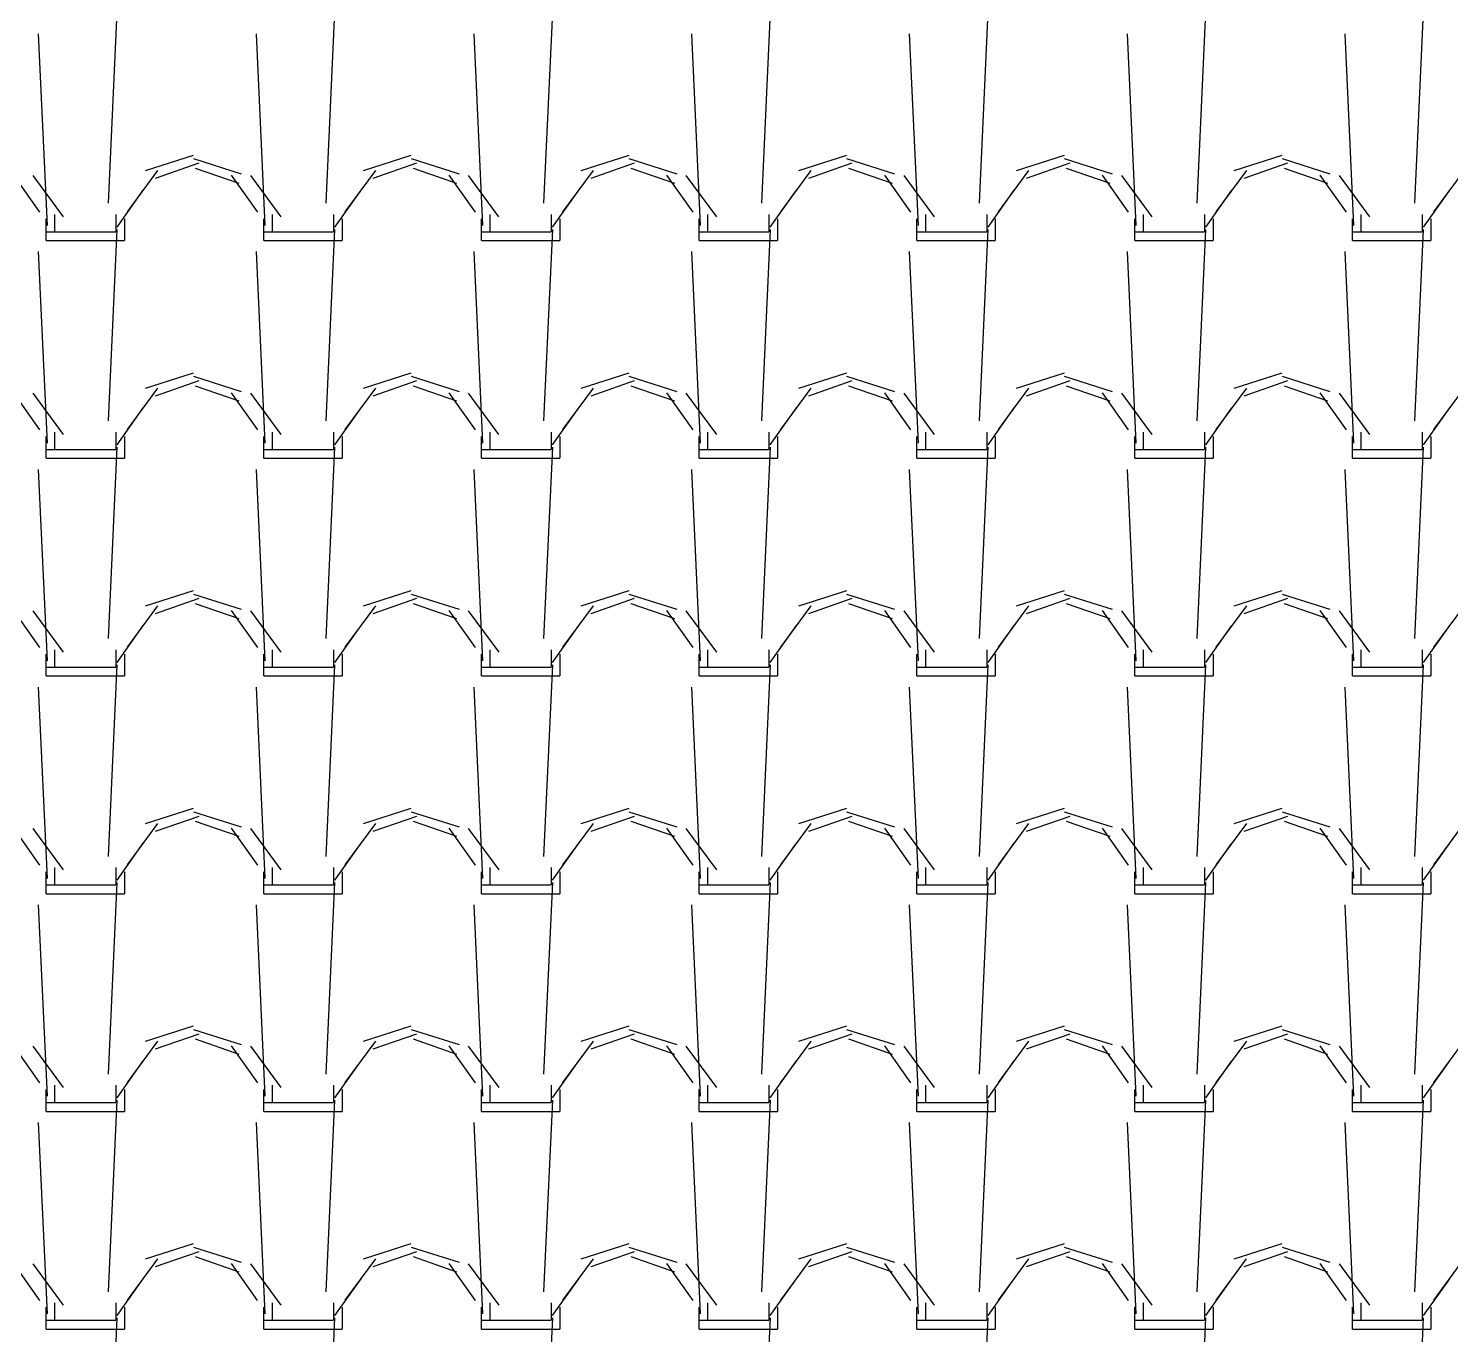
# Model space of a CAD drawing. Header units: millimetres. Extents: x 3923 to 4007, y 744 to 863.
# Drawn here: x 3933.996 to 3935.642, y 826.887 to 828.399 of the extents above; entities that cross this region are included whole.
import ezdxf

# ---------------------------------------------------------------- set-up
doc = ezdxf.new("R2010")
doc.units = ezdxf.units.MM
doc.layers.add('-HIDRO', color=8, linetype='Continuous')

msp = doc.modelspace()

# ---------------------------------------------------------------- linework, layer by layer
at = {"layer": '-HIDRO', "linetype": 'Continuous'}
for p, q in [((3934.089, 828.1968), (3934.0991, 828.4185)), ((3934.341, 828.1968), (3934.3511, 828.4185)), ((3934.593, 828.1968), (3934.6031, 828.4185)), ((3934.845, 828.1968), (3934.8551, 828.4185)), ((3935.097, 828.1968), (3935.1071, 828.4185)), ((3935.349, 828.1968), (3935.3591, 828.4185)), ((3935.601, 828.1968), (3935.6111, 828.4185)), ((3934.0183, 828.1711), (3934.0082, 828.3928)), ((3934.2703, 828.1711), (3934.2602, 828.3928)), ((3934.5223, 828.1711), (3934.5122, 828.3928)), ((3934.7743, 828.1711), (3934.7642, 828.3928)), ((3935.0263, 828.1711), (3935.0162, 828.3928)), ((3935.2783, 828.1711), (3935.2682, 828.3928)), ((3935.5303, 828.1711), (3935.5202, 828.3928)), ((3934.1871, 828.2521), (3934.1316, 828.2344)), ((3934.1935, 828.2431), (3934.1431, 828.2255)), ((3934.2431, 828.2305), (3934.1876, 828.2481)), ((3934.4391, 828.2521), (3934.3836, 828.2344)), ((3934.4455, 828.2431), (3934.3951, 828.2255)), ((3934.4951, 828.2305), (3934.4396, 828.2481)), ((3934.6911, 828.2521), (3934.6356, 828.2344)), ((3934.6975, 828.2431), (3934.6471, 828.2255)), ((3934.7471, 828.2305), (3934.6916, 828.2481)), ((3934.9431, 828.2521), (3934.8876, 828.2344)), ((3934.9495, 828.2431), (3934.8991, 828.2255)), ((3934.9991, 828.2305), (3934.9436, 828.2481)), ((3935.1951, 828.2521), (3935.1396, 828.2344)), ((3935.2015, 828.2431), (3935.1511, 828.2255)), ((3935.2511, 828.2305), (3935.1956, 828.2481)), ((3935.4471, 828.2521), (3935.3916, 828.2344)), ((3935.4535, 828.2431), (3935.4031, 828.2255)), ((3935.5031, 828.2305), (3935.4476, 828.2481)), ((3934.0097, 828.1865), (3933.9794, 828.2294)), ((3934.037, 828.1811), (3934.0017, 828.229)), ((3934.1459, 828.2349), (3934.1106, 828.187)), ((3934.2403, 828.2196), (3934.1899, 828.2372)), ((3934.2617, 828.1865), (3934.2314, 828.2294)), ((3934.2889, 828.1811), (3934.2537, 828.229)), ((3934.3979, 828.2349), (3934.3626, 828.187)), ((3934.4923, 828.2196), (3934.4419, 828.2372)), ((3934.5137, 828.1865), (3934.4834, 828.2294)), ((3934.5409, 828.1811), (3934.5057, 828.229)), ((3934.6499, 828.2349), (3934.6146, 828.187)), ((3934.7443, 828.2196), (3934.6939, 828.2372)), ((3934.7657, 828.1865), (3934.7354, 828.2294)), ((3934.7929, 828.1811), (3934.7577, 828.229)), ((3934.9019, 828.2349), (3934.8666, 828.187)), ((3934.9963, 828.2196), (3934.9459, 828.2372)), ((3935.0177, 828.1865), (3934.9874, 828.2293)), ((3935.0449, 828.1811), (3935.0097, 828.229)), ((3935.1539, 828.2349), (3935.1186, 828.187)), ((3935.2483, 828.2196), (3935.1979, 828.2372)), ((3935.2697, 828.1865), (3935.2394, 828.2293)), ((3935.2969, 828.1811), (3935.2617, 828.229)), ((3935.4059, 828.2349), (3935.3706, 828.187)), ((3935.5003, 828.2196), (3935.4499, 828.2372)), ((3935.5217, 828.1865), (3935.4914, 828.2293)), ((3935.5489, 828.1811), (3935.5137, 828.229)), ((3935.6579, 828.2349), (3935.6226, 828.187)), ((3934.1289, 828.2119), (3934.0986, 828.1691)), ((3934.3809, 828.2119), (3934.3506, 828.1691)), ((3934.6329, 828.2119), (3934.6026, 828.1691)), ((3934.8849, 828.2119), (3934.8546, 828.1691)), ((3935.1369, 828.2119), (3935.1066, 828.1691)), ((3935.3889, 828.2119), (3935.3586, 828.1691)), ((3935.6409, 828.2119), (3935.6106, 828.1691)), ((3934.0167, 828.1536), (3934.0167, 828.1788)), ((3934.0268, 828.1637), (3934.0268, 828.1838)), ((3934.0974, 828.1838), (3934.0974, 828.1637)), ((3934.1074, 828.1788), (3934.1074, 828.1536)), ((3934.2687, 828.1536), (3934.2687, 828.1788)), ((3934.2788, 828.1637), (3934.2788, 828.1838)), ((3934.3494, 828.1838), (3934.3494, 828.1637)), ((3934.3594, 828.1788), (3934.3594, 828.1536)), ((3934.5207, 828.1536), (3934.5207, 828.1788)), ((3934.5308, 828.1637), (3934.5308, 828.1838)), ((3934.6014, 828.1838), (3934.6014, 828.1637)), ((3934.6114, 828.1788), (3934.6114, 828.1536)), ((3934.7727, 828.1536), (3934.7727, 828.1788)), ((3934.7828, 828.1637), (3934.7828, 828.1838)), ((3934.8534, 828.1838), (3934.8534, 828.1637)), ((3934.8634, 828.1788), (3934.8634, 828.1536)), ((3935.0247, 828.1536), (3935.0247, 828.1788)), ((3935.0348, 828.1637), (3935.0348, 828.1838)), ((3935.1054, 828.1838), (3935.1054, 828.1637)), ((3935.1154, 828.1788), (3935.1154, 828.1536)), ((3935.2767, 828.1536), (3935.2767, 828.1788)), ((3935.2868, 828.1637), (3935.2868, 828.1838)), ((3935.3574, 828.1838), (3935.3574, 828.1637)), ((3935.3674, 828.1788), (3935.3674, 828.1536)), ((3935.5287, 828.1536), (3935.5287, 828.1788)), ((3935.5388, 828.1637), (3935.5388, 828.1838)), ((3935.6094, 828.1838), (3935.6094, 828.1637)), ((3935.6194, 828.1788), (3935.6194, 828.1536)), ((3934.0167, 828.1637), (3934.0268, 828.1637)), ((3934.0268, 828.1637), (3934.0974, 828.1637)), ((3934.089, 827.9448), (3934.0991, 828.1665)), ((3934.2687, 828.1637), (3934.2788, 828.1637)), ((3934.2788, 828.1637), (3934.3494, 828.1637)), ((3934.341, 827.9448), (3934.3511, 828.1665)), ((3934.5207, 828.1637), (3934.5308, 828.1637)), ((3934.5308, 828.1637), (3934.6014, 828.1637)), ((3934.593, 827.9448), (3934.6031, 828.1665)), ((3934.7727, 828.1637), (3934.7828, 828.1637)), ((3934.7828, 828.1637), (3934.8534, 828.1637)), ((3934.845, 827.9448), (3934.8551, 828.1665)), ((3935.0247, 828.1637), (3935.0348, 828.1637)), ((3935.0348, 828.1637), (3935.1054, 828.1637)), ((3935.097, 827.9448), (3935.1071, 828.1665)), ((3935.2767, 828.1637), (3935.2868, 828.1637)), ((3935.2868, 828.1637), (3935.3574, 828.1637)), ((3935.349, 827.9448), (3935.3591, 828.1665)), ((3935.5287, 828.1637), (3935.5388, 828.1637)), ((3935.5388, 828.1637), (3935.6094, 828.1637)), ((3935.601, 827.9448), (3935.6111, 828.1665)), ((3934.0167, 828.1536), (3934.0268, 828.1536)), ((3934.0268, 828.1536), (3934.1074, 828.1536)), ((3934.2687, 828.1536), (3934.2788, 828.1536)), ((3934.2788, 828.1536), (3934.3594, 828.1536)), ((3934.5207, 828.1536), (3934.5308, 828.1536)), ((3934.5308, 828.1536), (3934.6114, 828.1536)), ((3934.7727, 828.1536), (3934.7828, 828.1536)), ((3934.7828, 828.1536), (3934.8634, 828.1536)), ((3935.0247, 828.1536), (3935.0348, 828.1536)), ((3935.0348, 828.1536), (3935.1154, 828.1536)), ((3935.2767, 828.1536), (3935.2868, 828.1536)), ((3935.2868, 828.1536), (3935.3674, 828.1536)), ((3935.5287, 828.1536), (3935.5388, 828.1536)), ((3935.5388, 828.1536), (3935.6194, 828.1536)), ((3934.0183, 827.9191), (3934.0082, 828.1408)), ((3934.2703, 827.9191), (3934.2602, 828.1408)), ((3934.5223, 827.9191), (3934.5122, 828.1408)), ((3934.7743, 827.9191), (3934.7642, 828.1408)), ((3935.0263, 827.9191), (3935.0162, 828.1408)), ((3935.2783, 827.9191), (3935.2682, 828.1408)), ((3935.5303, 827.9191), (3935.5202, 828.1408)), ((3934.1871, 828.0001), (3934.1316, 827.9824)), ((3934.2431, 827.9785), (3934.1876, 827.9961)), ((3934.4391, 828.0001), (3934.3836, 827.9824)), ((3934.4951, 827.9785), (3934.4396, 827.9961)), ((3934.6911, 828.0001), (3934.6356, 827.9824)), ((3934.7471, 827.9785), (3934.6916, 827.9961)), ((3934.9431, 828.0001), (3934.8876, 827.9824)), ((3934.9991, 827.9785), (3934.9436, 827.9961)), ((3935.1951, 828.0001), (3935.1396, 827.9824)), ((3935.2511, 827.9785), (3935.1956, 827.9961)), ((3935.4471, 828.0001), (3935.3916, 827.9824)), ((3935.5031, 827.9785), (3935.4476, 827.9961)), ((3934.1459, 827.9829), (3934.1106, 827.935)), ((3934.1935, 827.9911), (3934.1431, 827.9735)), ((3934.2403, 827.9676), (3934.1899, 827.9852)), ((3934.3979, 827.9829), (3934.3626, 827.935)), ((3934.4455, 827.9911), (3934.3951, 827.9735)), ((3934.4923, 827.9676), (3934.4419, 827.9852)), ((3934.6499, 827.9829), (3934.6146, 827.935)), ((3934.6975, 827.9911), (3934.6471, 827.9735)), ((3934.7443, 827.9676), (3934.6939, 827.9852)), ((3934.9019, 827.9829), (3934.8666, 827.935)), ((3934.9495, 827.9911), (3934.8991, 827.9735)), ((3934.9963, 827.9676), (3934.9459, 827.9852)), ((3935.1539, 827.9829), (3935.1186, 827.935)), ((3935.2015, 827.9911), (3935.1511, 827.9735)), ((3935.2483, 827.9676), (3935.1979, 827.9852)), ((3935.4059, 827.9829), (3935.3706, 827.935)), ((3935.4535, 827.9911), (3935.4031, 827.9735)), ((3935.5003, 827.9676), (3935.4499, 827.9852)), ((3935.6579, 827.9829), (3935.6226, 827.935)), ((3934.0097, 827.9345), (3933.9794, 827.9774)), ((3934.037, 827.9291), (3934.0017, 827.977)), ((3934.2617, 827.9345), (3934.2314, 827.9774)), ((3934.289, 827.9291), (3934.2537, 827.977)), ((3934.5137, 827.9345), (3934.4834, 827.9774)), ((3934.5409, 827.9291), (3934.5057, 827.977)), ((3934.7657, 827.9345), (3934.7354, 827.9774)), ((3934.7929, 827.9291), (3934.7577, 827.977)), ((3935.0177, 827.9345), (3934.9874, 827.9773)), ((3935.0449, 827.9291), (3935.0097, 827.977)), ((3935.2697, 827.9345), (3935.2394, 827.9773)), ((3935.2969, 827.9291), (3935.2617, 827.977)), ((3935.5217, 827.9345), (3935.4914, 827.9773)), ((3935.5489, 827.9291), (3935.5137, 827.977)), ((3934.1289, 827.9599), (3934.0986, 827.9171)), ((3934.3809, 827.9599), (3934.3506, 827.9171)), ((3934.6329, 827.9599), (3934.6026, 827.9171)), ((3934.8849, 827.9599), (3934.8546, 827.9171)), ((3935.1369, 827.9599), (3935.1066, 827.9171)), ((3935.3889, 827.9599), (3935.3586, 827.9171)), ((3935.6409, 827.9599), (3935.6106, 827.9171)), ((3934.0268, 827.9117), (3934.0268, 827.9318)), ((3934.0974, 827.9318), (3934.0974, 827.9117)), ((3934.2788, 827.9117), (3934.2788, 827.9318)), ((3934.3494, 827.9318), (3934.3494, 827.9117)), ((3934.5308, 827.9117), (3934.5308, 827.9318)), ((3934.6014, 827.9318), (3934.6014, 827.9117)), ((3934.7828, 827.9117), (3934.7828, 827.9318)), ((3934.8534, 827.9318), (3934.8534, 827.9117)), ((3935.0348, 827.9117), (3935.0348, 827.9318)), ((3935.1054, 827.9318), (3935.1054, 827.9117)), ((3935.2868, 827.9117), (3935.2868, 827.9318)), ((3935.3574, 827.9318), (3935.3574, 827.9117)), ((3935.5388, 827.9117), (3935.5388, 827.9318)), ((3935.6094, 827.9318), (3935.6094, 827.9117)), ((3934.0167, 827.9016), (3934.0167, 827.9268)), ((3934.089, 827.6928), (3934.0991, 827.9145)), ((3934.1074, 827.9268), (3934.1074, 827.9016)), ((3934.2687, 827.9016), (3934.2687, 827.9268)), ((3934.341, 827.6928), (3934.3511, 827.9145)), ((3934.3594, 827.9268), (3934.3594, 827.9016)), ((3934.5207, 827.9016), (3934.5207, 827.9268)), ((3934.593, 827.6928), (3934.6031, 827.9145)), ((3934.6114, 827.9268), (3934.6114, 827.9016)), ((3934.7727, 827.9016), (3934.7727, 827.9268)), ((3934.845, 827.6928), (3934.8551, 827.9145)), ((3934.8634, 827.9268), (3934.8634, 827.9016)), ((3935.0247, 827.9016), (3935.0247, 827.9268)), ((3935.097, 827.6928), (3935.1071, 827.9145)), ((3935.1154, 827.9268), (3935.1154, 827.9016)), ((3935.2767, 827.9016), (3935.2767, 827.9268)), ((3935.349, 827.6928), (3935.3591, 827.9145)), ((3935.3674, 827.9268), (3935.3674, 827.9016)), ((3935.5287, 827.9016), (3935.5287, 827.9268)), ((3935.601, 827.6928), (3935.6111, 827.9145)), ((3935.6194, 827.9268), (3935.6194, 827.9016)), ((3934.0167, 827.9117), (3934.0268, 827.9117)), ((3934.0167, 827.9016), (3934.0268, 827.9016)), ((3934.0268, 827.9117), (3934.0974, 827.9117)), ((3934.0268, 827.9016), (3934.1074, 827.9016)), ((3934.2687, 827.9117), (3934.2788, 827.9117)), ((3934.2687, 827.9016), (3934.2788, 827.9016)), ((3934.2788, 827.9117), (3934.3494, 827.9117)), ((3934.2788, 827.9016), (3934.3594, 827.9016)), ((3934.5207, 827.9117), (3934.5308, 827.9117)), ((3934.5207, 827.9016), (3934.5308, 827.9016)), ((3934.5308, 827.9117), (3934.6014, 827.9117)), ((3934.5308, 827.9016), (3934.6114, 827.9016)), ((3934.7727, 827.9117), (3934.7828, 827.9117)), ((3934.7727, 827.9016), (3934.7828, 827.9016)), ((3934.7828, 827.9117), (3934.8534, 827.9117)), ((3934.7828, 827.9016), (3934.8634, 827.9016)), ((3935.0247, 827.9117), (3935.0348, 827.9117)), ((3935.0247, 827.9016), (3935.0348, 827.9016)), ((3935.0348, 827.9117), (3935.1054, 827.9117)), ((3935.0348, 827.9016), (3935.1154, 827.9016)), ((3935.2767, 827.9117), (3935.2868, 827.9117)), ((3935.2767, 827.9016), (3935.2868, 827.9016)), ((3935.2868, 827.9117), (3935.3574, 827.9117)), ((3935.2868, 827.9016), (3935.3674, 827.9016)), ((3935.5287, 827.9117), (3935.5388, 827.9117)), ((3935.5287, 827.9016), (3935.5388, 827.9016)), ((3935.5388, 827.9117), (3935.6094, 827.9117)), ((3935.5388, 827.9016), (3935.6194, 827.9016)), ((3934.0183, 827.6671), (3934.0082, 827.8888)), ((3934.2703, 827.6671), (3934.2602, 827.8888)), ((3934.5223, 827.6671), (3934.5122, 827.8888)), ((3934.7743, 827.6671), (3934.7642, 827.8888)), ((3935.0263, 827.6671), (3935.0162, 827.8888)), ((3935.2783, 827.6671), (3935.2682, 827.8888)), ((3935.5303, 827.6671), (3935.5202, 827.8888)), ((3934.1871, 827.7481), (3934.1316, 827.7304)), ((3934.1935, 827.7391), (3934.1431, 827.7215)), ((3934.2431, 827.7265), (3934.1876, 827.7441)), ((3934.2403, 827.7156), (3934.1899, 827.7332)), ((3934.4391, 827.7481), (3934.3836, 827.7304)), ((3934.4455, 827.7391), (3934.3951, 827.7215)), ((3934.4951, 827.7265), (3934.4396, 827.7441)), ((3934.4923, 827.7156), (3934.4419, 827.7332)), ((3934.6911, 827.7481), (3934.6356, 827.7304)), ((3934.6975, 827.7391), (3934.6471, 827.7215)), ((3934.7471, 827.7265), (3934.6916, 827.7441)), ((3934.7443, 827.7156), (3934.6939, 827.7332)), ((3934.9431, 827.7481), (3934.8876, 827.7304)), ((3934.9495, 827.7391), (3934.8991, 827.7215)), ((3934.9991, 827.7265), (3934.9436, 827.7441)), ((3934.9963, 827.7156), (3934.9459, 827.7332)), ((3935.1951, 827.7481), (3935.1396, 827.7304)), ((3935.2015, 827.7391), (3935.1511, 827.7215)), ((3935.2511, 827.7265), (3935.1956, 827.7441)), ((3935.2483, 827.7156), (3935.1979, 827.7332)), ((3935.4471, 827.7481), (3935.3916, 827.7304)), ((3935.4535, 827.7391), (3935.4031, 827.7215)), ((3935.5031, 827.7265), (3935.4476, 827.7441)), ((3935.5003, 827.7156), (3935.4499, 827.7332)), ((3934.0097, 827.6825), (3933.9794, 827.7254)), ((3934.037, 827.6771), (3934.0017, 827.725)), ((3934.1459, 827.7309), (3934.1106, 827.683)), ((3934.2617, 827.6825), (3934.2314, 827.7254)), ((3934.289, 827.6771), (3934.2537, 827.725)), ((3934.3979, 827.7309), (3934.3626, 827.683)), ((3934.5137, 827.6825), (3934.4834, 827.7254)), ((3934.541, 827.6771), (3934.5057, 827.725)), ((3934.6499, 827.7309), (3934.6146, 827.683)), ((3934.7657, 827.6825), (3934.7354, 827.7254)), ((3934.7929, 827.6771), (3934.7577, 827.725)), ((3934.9019, 827.7309), (3934.8666, 827.683)), ((3935.0177, 827.6825), (3934.9874, 827.7254)), ((3935.0449, 827.6771), (3935.0097, 827.725)), ((3935.1539, 827.7309), (3935.1186, 827.683)), ((3935.2697, 827.6825), (3935.2394, 827.7253)), ((3935.2969, 827.6771), (3935.2617, 827.725)), ((3935.4059, 827.7309), (3935.3706, 827.683)), ((3935.5217, 827.6825), (3935.4914, 827.7253)), ((3935.5489, 827.6771), (3935.5137, 827.725)), ((3935.6579, 827.7309), (3935.6226, 827.683)), ((3934.1289, 827.7079), (3934.0986, 827.6651)), ((3934.3809, 827.7079), (3934.3506, 827.6651)), ((3934.6329, 827.7079), (3934.6026, 827.6651)), ((3934.8849, 827.7079), (3934.8546, 827.6651)), ((3935.1369, 827.7079), (3935.1066, 827.6651)), ((3935.3889, 827.7079), (3935.3586, 827.6651)), ((3935.6409, 827.7079), (3935.6106, 827.6651)), ((3934.0167, 827.6496), (3934.0167, 827.6748)), ((3934.0268, 827.6597), (3934.0268, 827.6798)), ((3934.0974, 827.6798), (3934.0974, 827.6597)), ((3934.1074, 827.6748), (3934.1074, 827.6496)), ((3934.2687, 827.6496), (3934.2687, 827.6748)), ((3934.2788, 827.6597), (3934.2788, 827.6798)), ((3934.3494, 827.6798), (3934.3494, 827.6597)), ((3934.3594, 827.6748), (3934.3594, 827.6496)), ((3934.5207, 827.6496), (3934.5207, 827.6748)), ((3934.5308, 827.6597), (3934.5308, 827.6798)), ((3934.6014, 827.6798), (3934.6014, 827.6597)), ((3934.6114, 827.6748), (3934.6114, 827.6496)), ((3934.7727, 827.6496), (3934.7727, 827.6748)), ((3934.7828, 827.6597), (3934.7828, 827.6798)), ((3934.8534, 827.6798), (3934.8534, 827.6597)), ((3934.8634, 827.6748), (3934.8634, 827.6496)), ((3935.0247, 827.6496), (3935.0247, 827.6748)), ((3935.0348, 827.6597), (3935.0348, 827.6798)), ((3935.1054, 827.6798), (3935.1054, 827.6597)), ((3935.1154, 827.6748), (3935.1154, 827.6496)), ((3935.2767, 827.6496), (3935.2767, 827.6748)), ((3935.2868, 827.6597), (3935.2868, 827.6798)), ((3935.3574, 827.6798), (3935.3574, 827.6597)), ((3935.3674, 827.6748), (3935.3674, 827.6496)), ((3935.5287, 827.6496), (3935.5287, 827.6748)), ((3935.5388, 827.6597), (3935.5388, 827.6798)), ((3935.6094, 827.6798), (3935.6094, 827.6597)), ((3935.6194, 827.6748), (3935.6194, 827.6496)), ((3934.0167, 827.6597), (3934.0268, 827.6597)), ((3934.0167, 827.6496), (3934.0268, 827.6496)), ((3934.0268, 827.6597), (3934.0974, 827.6597)), ((3934.0268, 827.6496), (3934.1074, 827.6496)), ((3934.089, 827.4408), (3934.0991, 827.6625)), ((3934.2687, 827.6597), (3934.2788, 827.6597)), ((3934.2687, 827.6496), (3934.2788, 827.6496)), ((3934.2788, 827.6597), (3934.3494, 827.6597)), ((3934.2788, 827.6496), (3934.3594, 827.6496)), ((3934.341, 827.4408), (3934.3511, 827.6625)), ((3934.5207, 827.6597), (3934.5308, 827.6597)), ((3934.5207, 827.6496), (3934.5308, 827.6496)), ((3934.5308, 827.6597), (3934.6014, 827.6597)), ((3934.5308, 827.6496), (3934.6114, 827.6496)), ((3934.593, 827.4408), (3934.6031, 827.6625)), ((3934.7727, 827.6597), (3934.7828, 827.6597)), ((3934.7727, 827.6496), (3934.7828, 827.6496)), ((3934.7828, 827.6597), (3934.8534, 827.6597)), ((3934.7828, 827.6496), (3934.8634, 827.6496)), ((3934.845, 827.4408), (3934.8551, 827.6625)), ((3935.0247, 827.6597), (3935.0348, 827.6597)), ((3935.0247, 827.6496), (3935.0348, 827.6496)), ((3935.0348, 827.6597), (3935.1054, 827.6597)), ((3935.0348, 827.6496), (3935.1154, 827.6496)), ((3935.097, 827.4408), (3935.1071, 827.6625)), ((3935.2767, 827.6597), (3935.2868, 827.6597)), ((3935.2767, 827.6496), (3935.2868, 827.6496)), ((3935.2868, 827.6597), (3935.3574, 827.6597)), ((3935.2868, 827.6496), (3935.3674, 827.6496)), ((3935.349, 827.4408), (3935.3591, 827.6625)), ((3935.5287, 827.6597), (3935.5388, 827.6597)), ((3935.5287, 827.6496), (3935.5388, 827.6496)), ((3935.5388, 827.6597), (3935.6094, 827.6597)), ((3935.5388, 827.6496), (3935.6194, 827.6496)), ((3935.601, 827.4408), (3935.6111, 827.6625)), ((3934.0183, 827.4151), (3934.0082, 827.6368)), ((3934.2703, 827.4151), (3934.2602, 827.6368)), ((3934.5223, 827.4151), (3934.5122, 827.6368)), ((3934.7743, 827.4151), (3934.7642, 827.6368)), ((3935.0263, 827.4151), (3935.0162, 827.6368)), ((3935.2783, 827.4151), (3935.2682, 827.6368)), ((3935.5303, 827.4151), (3935.5202, 827.6368)), ((3934.1871, 827.4961), (3934.1316, 827.4784)), ((3934.1935, 827.4871), (3934.1431, 827.4695)), ((3934.2431, 827.4745), (3934.1876, 827.4921)), ((3934.4391, 827.4961), (3934.3836, 827.4784)), ((3934.4455, 827.4871), (3934.3951, 827.4695)), ((3934.4951, 827.4745), (3934.4396, 827.4921)), ((3934.6911, 827.4961), (3934.6356, 827.4784)), ((3934.6975, 827.4871), (3934.6471, 827.4695)), ((3934.7471, 827.4745), (3934.6916, 827.4921)), ((3934.9431, 827.4961), (3934.8876, 827.4784)), ((3934.9495, 827.4871), (3934.8991, 827.4695)), ((3934.9991, 827.4745), (3934.9436, 827.4921)), ((3935.1951, 827.4961), (3935.1396, 827.4784)), ((3935.2015, 827.4871), (3935.1511, 827.4695)), ((3935.2511, 827.4745), (3935.1956, 827.4921)), ((3935.4471, 827.4961), (3935.3916, 827.4784)), ((3935.4535, 827.4871), (3935.4031, 827.4695)), ((3935.5031, 827.4745), (3935.4476, 827.4921)), ((3934.0096, 827.4305), (3933.9794, 827.4734)), ((3934.037, 827.4251), (3934.0017, 827.473)), ((3934.1459, 827.4789), (3934.1106, 827.431)), ((3934.2403, 827.4636), (3934.1899, 827.4812)), ((3934.2617, 827.4305), (3934.2314, 827.4734)), ((3934.289, 827.4251), (3934.2537, 827.473)), ((3934.3979, 827.4789), (3934.3626, 827.431)), ((3934.4923, 827.4636), (3934.4419, 827.4812)), ((3934.5137, 827.4305), (3934.4834, 827.4734)), ((3934.541, 827.4251), (3934.5057, 827.473)), ((3934.6499, 827.4789), (3934.6146, 827.431)), ((3934.7443, 827.4636), (3934.6939, 827.4812)), ((3934.7657, 827.4305), (3934.7354, 827.4734)), ((3934.793, 827.4251), (3934.7577, 827.473)), ((3934.9019, 827.4789), (3934.8666, 827.431)), ((3934.9963, 827.4636), (3934.9459, 827.4812)), ((3935.0177, 827.4305), (3934.9874, 827.4734)), ((3935.0449, 827.4251), (3935.0097, 827.473)), ((3935.1539, 827.4789), (3935.1186, 827.431)), ((3935.2483, 827.4636), (3935.1979, 827.4812)), ((3935.2697, 827.4305), (3935.2394, 827.4734)), ((3935.2969, 827.4251), (3935.2617, 827.473)), ((3935.4059, 827.4789), (3935.3706, 827.431)), ((3935.5003, 827.4636), (3935.4499, 827.4812)), ((3935.5217, 827.4305), (3935.4914, 827.4733)), ((3935.5489, 827.4251), (3935.5137, 827.473)), ((3935.6578, 827.4789), (3935.6226, 827.431)), ((3934.1289, 827.4559), (3934.0986, 827.4131)), ((3934.3809, 827.4559), (3934.3506, 827.4131)), ((3934.6329, 827.4559), (3934.6026, 827.4131)), ((3934.8849, 827.4559), (3934.8546, 827.4131)), ((3935.1369, 827.4559), (3935.1066, 827.4131)), ((3935.3889, 827.4559), (3935.3586, 827.4131)), ((3935.6409, 827.4559), (3935.6106, 827.4131)), ((3934.0167, 827.3976), (3934.0167, 827.4228)), ((3934.0268, 827.4077), (3934.0268, 827.4278)), ((3934.0974, 827.4278), (3934.0974, 827.4077)), ((3934.1074, 827.4228), (3934.1074, 827.3976)), ((3934.2687, 827.3976), (3934.2687, 827.4228)), ((3934.2788, 827.4077), (3934.2788, 827.4278)), ((3934.3494, 827.4278), (3934.3494, 827.4077)), ((3934.3594, 827.4228), (3934.3594, 827.3976)), ((3934.5207, 827.3976), (3934.5207, 827.4228)), ((3934.5308, 827.4077), (3934.5308, 827.4278)), ((3934.6014, 827.4278), (3934.6014, 827.4077)), ((3934.6114, 827.4228), (3934.6114, 827.3976)), ((3934.7727, 827.3976), (3934.7727, 827.4228)), ((3934.7828, 827.4077), (3934.7828, 827.4278)), ((3934.8534, 827.4278), (3934.8534, 827.4077)), ((3934.8634, 827.4228), (3934.8634, 827.3976)), ((3935.0247, 827.3976), (3935.0247, 827.4228)), ((3935.0348, 827.4077), (3935.0348, 827.4278)), ((3935.1054, 827.4278), (3935.1054, 827.4077)), ((3935.1154, 827.4228), (3935.1154, 827.3976)), ((3935.2767, 827.3976), (3935.2767, 827.4228)), ((3935.2868, 827.4077), (3935.2868, 827.4278)), ((3935.3574, 827.4278), (3935.3574, 827.4077)), ((3935.3674, 827.4228), (3935.3674, 827.3976)), ((3935.5287, 827.3976), (3935.5287, 827.4228)), ((3935.5388, 827.4077), (3935.5388, 827.4278)), ((3935.6094, 827.4278), (3935.6094, 827.4077)), ((3935.6194, 827.4228), (3935.6194, 827.3976)), ((3934.0167, 827.4077), (3934.0268, 827.4077)), ((3934.0268, 827.4077), (3934.0974, 827.4077)), ((3934.089, 827.1888), (3934.0991, 827.4105)), ((3934.2687, 827.4077), (3934.2788, 827.4077)), ((3934.2788, 827.4077), (3934.3494, 827.4077)), ((3934.341, 827.1888), (3934.3511, 827.4105)), ((3934.5207, 827.4077), (3934.5308, 827.4077)), ((3934.5308, 827.4077), (3934.6014, 827.4077)), ((3934.593, 827.1888), (3934.6031, 827.4105)), ((3934.7727, 827.4077), (3934.7828, 827.4077)), ((3934.7828, 827.4077), (3934.8534, 827.4077)), ((3934.845, 827.1888), (3934.8551, 827.4105)), ((3935.0247, 827.4077), (3935.0348, 827.4077)), ((3935.0348, 827.4077), (3935.1054, 827.4077)), ((3935.097, 827.1888), (3935.1071, 827.4105)), ((3935.2767, 827.4077), (3935.2868, 827.4077)), ((3935.2868, 827.4077), (3935.3574, 827.4077)), ((3935.349, 827.1888), (3935.3591, 827.4105)), ((3935.5287, 827.4077), (3935.5388, 827.4077)), ((3935.5388, 827.4077), (3935.6094, 827.4077)), ((3935.601, 827.1888), (3935.6111, 827.4105)), ((3934.0167, 827.3976), (3934.0268, 827.3976)), ((3934.0268, 827.3976), (3934.1074, 827.3976)), ((3934.2687, 827.3976), (3934.2788, 827.3976)), ((3934.2788, 827.3976), (3934.3594, 827.3976)), ((3934.5207, 827.3976), (3934.5308, 827.3976)), ((3934.5308, 827.3976), (3934.6114, 827.3976)), ((3934.7727, 827.3976), (3934.7828, 827.3976)), ((3934.7828, 827.3976), (3934.8634, 827.3976)), ((3935.0247, 827.3976), (3935.0348, 827.3976)), ((3935.0348, 827.3976), (3935.1154, 827.3976)), ((3935.2767, 827.3976), (3935.2868, 827.3976)), ((3935.2868, 827.3976), (3935.3674, 827.3976)), ((3935.5287, 827.3976), (3935.5388, 827.3976)), ((3935.5388, 827.3976), (3935.6194, 827.3976)), ((3934.0183, 827.1631), (3934.0082, 827.3848)), ((3934.2703, 827.1631), (3934.2602, 827.3848)), ((3934.5223, 827.1631), (3934.5122, 827.3848)), ((3934.7743, 827.1631), (3934.7642, 827.3848)), ((3935.0263, 827.1631), (3935.0162, 827.3848)), ((3935.2783, 827.1631), (3935.2682, 827.3848)), ((3935.5303, 827.1631), (3935.5202, 827.3848)), ((3934.1871, 827.2441), (3934.1316, 827.2264)), ((3934.2431, 827.2225), (3934.1876, 827.2401)), ((3934.4391, 827.2441), (3934.3836, 827.2264)), ((3934.4951, 827.2225), (3934.4396, 827.2401)), ((3934.6911, 827.2441), (3934.6356, 827.2264)), ((3934.7471, 827.2225), (3934.6916, 827.2401)), ((3934.9431, 827.2441), (3934.8876, 827.2264)), ((3934.9991, 827.2225), (3934.9436, 827.2401)), ((3935.1951, 827.2441), (3935.1396, 827.2264)), ((3935.2511, 827.2225), (3935.1956, 827.2401)), ((3935.4471, 827.2441), (3935.3916, 827.2264)), ((3935.5031, 827.2225), (3935.4476, 827.2401)), ((3934.1459, 827.2269), (3934.1106, 827.179)), ((3934.1935, 827.2351), (3934.1431, 827.2175)), ((3934.2403, 827.2116), (3934.1899, 827.2292)), ((3934.3979, 827.2269), (3934.3626, 827.179)), ((3934.4455, 827.2351), (3934.3951, 827.2175)), ((3934.4923, 827.2116), (3934.4419, 827.2292)), ((3934.6499, 827.2269), (3934.6146, 827.179)), ((3934.6975, 827.2351), (3934.6471, 827.2175)), ((3934.7443, 827.2116), (3934.6939, 827.2292)), ((3934.9019, 827.2269), (3934.8666, 827.179)), ((3934.9495, 827.2351), (3934.8991, 827.2175)), ((3934.9963, 827.2116), (3934.9459, 827.2292)), ((3935.1539, 827.2269), (3935.1186, 827.179)), ((3935.2015, 827.2351), (3935.1511, 827.2175)), ((3935.2483, 827.2116), (3935.1979, 827.2292)), ((3935.4059, 827.2269), (3935.3706, 827.179)), ((3935.4535, 827.2351), (3935.4031, 827.2175)), ((3935.5003, 827.2116), (3935.4499, 827.2292)), ((3935.6578, 827.2269), (3935.6226, 827.179)), ((3934.0096, 827.1785), (3933.9794, 827.2214)), ((3934.037, 827.1731), (3934.0017, 827.221)), ((3934.2617, 827.1785), (3934.2314, 827.2214)), ((3934.289, 827.1731), (3934.2537, 827.221)), ((3934.5137, 827.1785), (3934.4834, 827.2214)), ((3934.541, 827.1731), (3934.5057, 827.221)), ((3934.7657, 827.1785), (3934.7354, 827.2214)), ((3934.793, 827.1731), (3934.7577, 827.221)), ((3935.0177, 827.1785), (3934.9874, 827.2214)), ((3935.045, 827.1731), (3935.0097, 827.221)), ((3935.2697, 827.1785), (3935.2394, 827.2214)), ((3935.2969, 827.1731), (3935.2617, 827.221)), ((3935.5217, 827.1785), (3935.4914, 827.2213)), ((3935.5489, 827.1731), (3935.5137, 827.221)), ((3934.1289, 827.2039), (3934.0986, 827.1611)), ((3934.3809, 827.2039), (3934.3506, 827.1611)), ((3934.6329, 827.2039), (3934.6026, 827.1611)), ((3934.8849, 827.2039), (3934.8546, 827.1611)), ((3935.1369, 827.2039), (3935.1066, 827.1611)), ((3935.3889, 827.2039), (3935.3586, 827.1611)), ((3935.6409, 827.2039), (3935.6107, 827.1611)), ((3934.0268, 827.1557), (3934.0268, 827.1758)), ((3934.0974, 827.1758), (3934.0974, 827.1557)), ((3934.2788, 827.1557), (3934.2788, 827.1758)), ((3934.3494, 827.1758), (3934.3494, 827.1557)), ((3934.5308, 827.1557), (3934.5308, 827.1758)), ((3934.6014, 827.1758), (3934.6014, 827.1557)), ((3934.7828, 827.1557), (3934.7828, 827.1758)), ((3934.8534, 827.1758), (3934.8534, 827.1557)), ((3935.0348, 827.1557), (3935.0348, 827.1758)), ((3935.1054, 827.1758), (3935.1054, 827.1557)), ((3935.2868, 827.1557), (3935.2868, 827.1758)), ((3935.3574, 827.1758), (3935.3574, 827.1557)), ((3935.5388, 827.1557), (3935.5388, 827.1758)), ((3935.6094, 827.1758), (3935.6094, 827.1557)), ((3934.0167, 827.1456), (3934.0167, 827.1708)), ((3934.089, 826.9368), (3934.0991, 827.1585)), ((3934.1074, 827.1708), (3934.1074, 827.1456)), ((3934.2687, 827.1456), (3934.2687, 827.1708)), ((3934.341, 826.9368), (3934.3511, 827.1585)), ((3934.3594, 827.1708), (3934.3594, 827.1456)), ((3934.5207, 827.1456), (3934.5207, 827.1708)), ((3934.593, 826.9368), (3934.6031, 827.1585)), ((3934.6114, 827.1708), (3934.6114, 827.1456)), ((3934.7727, 827.1456), (3934.7727, 827.1708)), ((3934.845, 826.9368), (3934.8551, 827.1585)), ((3934.8634, 827.1708), (3934.8634, 827.1456)), ((3935.0247, 827.1456), (3935.0247, 827.1708)), ((3935.097, 826.9368), (3935.1071, 827.1585)), ((3935.1154, 827.1708), (3935.1154, 827.1456)), ((3935.2767, 827.1456), (3935.2767, 827.1708)), ((3935.349, 826.9368), (3935.3591, 827.1585)), ((3935.3674, 827.1708), (3935.3674, 827.1456)), ((3935.5287, 827.1456), (3935.5287, 827.1708)), ((3935.601, 826.9368), (3935.6111, 827.1585)), ((3935.6194, 827.1708), (3935.6194, 827.1456)), ((3934.0167, 827.1557), (3934.0268, 827.1557)), ((3934.0167, 827.1456), (3934.0268, 827.1456)), ((3934.0268, 827.1557), (3934.0974, 827.1557)), ((3934.0268, 827.1456), (3934.1074, 827.1456)), ((3934.2687, 827.1557), (3934.2788, 827.1557)), ((3934.2687, 827.1456), (3934.2788, 827.1456)), ((3934.2788, 827.1557), (3934.3494, 827.1557)), ((3934.2788, 827.1456), (3934.3594, 827.1456)), ((3934.5207, 827.1557), (3934.5308, 827.1557)), ((3934.5207, 827.1456), (3934.5308, 827.1456)), ((3934.5308, 827.1557), (3934.6014, 827.1557)), ((3934.5308, 827.1456), (3934.6114, 827.1456)), ((3934.7727, 827.1557), (3934.7828, 827.1557)), ((3934.7727, 827.1456), (3934.7828, 827.1456)), ((3934.7828, 827.1557), (3934.8534, 827.1557)), ((3934.7828, 827.1456), (3934.8634, 827.1456)), ((3935.0247, 827.1557), (3935.0348, 827.1557)), ((3935.0247, 827.1456), (3935.0348, 827.1456)), ((3935.0348, 827.1557), (3935.1054, 827.1557)), ((3935.0348, 827.1456), (3935.1154, 827.1456)), ((3935.2767, 827.1557), (3935.2868, 827.1557)), ((3935.2767, 827.1456), (3935.2868, 827.1456)), ((3935.2868, 827.1557), (3935.3574, 827.1557)), ((3935.2868, 827.1456), (3935.3674, 827.1456)), ((3935.5287, 827.1557), (3935.5388, 827.1557)), ((3935.5287, 827.1456), (3935.5388, 827.1456)), ((3935.5388, 827.1557), (3935.6094, 827.1557)), ((3935.5388, 827.1456), (3935.6194, 827.1456)), ((3934.0183, 826.9111), (3934.0082, 827.1328)), ((3934.2703, 826.9111), (3934.2602, 827.1328)), ((3934.5223, 826.9111), (3934.5122, 827.1328)), ((3934.7743, 826.9111), (3934.7642, 827.1328)), ((3935.0263, 826.9111), (3935.0162, 827.1328)), ((3935.2783, 826.9111), (3935.2682, 827.1328)), ((3935.5303, 826.9111), (3935.5202, 827.1328)), ((3934.1871, 826.9921), (3934.1316, 826.9744)), ((3934.4391, 826.9921), (3934.3836, 826.9744)), ((3934.6911, 826.9921), (3934.6356, 826.9744)), ((3934.9431, 826.9921), (3934.8876, 826.9744)), ((3935.1951, 826.9921), (3935.1396, 826.9744)), ((3935.4471, 826.9921), (3935.3916, 826.9744)), ((3934.1459, 826.9749), (3934.1106, 826.927)), ((3934.1935, 826.9831), (3934.1431, 826.9655)), ((3934.2431, 826.9705), (3934.1876, 826.9881)), ((3934.2403, 826.9596), (3934.1899, 826.9772)), ((3934.3979, 826.9749), (3934.3626, 826.927)), ((3934.4455, 826.9831), (3934.3951, 826.9655)), ((3934.4951, 826.9705), (3934.4396, 826.9881)), ((3934.4923, 826.9596), (3934.4419, 826.9772)), ((3934.6499, 826.9749), (3934.6146, 826.927)), ((3934.6975, 826.9831), (3934.6471, 826.9655)), ((3934.7471, 826.9705), (3934.6916, 826.9881)), ((3934.7443, 826.9596), (3934.6939, 826.9772)), ((3934.9019, 826.9749), (3934.8666, 826.927)), ((3934.9495, 826.9831), (3934.8991, 826.9655)), ((3934.9991, 826.9705), (3934.9436, 826.9881)), ((3934.9963, 826.9596), (3934.9459, 826.9772)), ((3935.1539, 826.9749), (3935.1186, 826.927)), ((3935.2015, 826.9831), (3935.1511, 826.9655)), ((3935.2511, 826.9705), (3935.1956, 826.9881)), ((3935.2483, 826.9596), (3935.1979, 826.9772)), ((3935.4058, 826.9749), (3935.3706, 826.927)), ((3935.4535, 826.9831), (3935.4031, 826.9655)), ((3935.5031, 826.9705), (3935.4476, 826.9881)), ((3935.5003, 826.9596), (3935.4499, 826.9772)), ((3935.6578, 826.9749), (3935.6226, 826.927)), ((3934.0096, 826.9265), (3933.9794, 826.9694)), ((3934.037, 826.9211), (3934.0017, 826.969)), ((3934.2616, 826.9265), (3934.2314, 826.9694)), ((3934.289, 826.9211), (3934.2537, 826.969)), ((3934.5137, 826.9265), (3934.4834, 826.9694)), ((3934.541, 826.9211), (3934.5057, 826.969)), ((3934.7657, 826.9265), (3934.7354, 826.9694)), ((3934.793, 826.9211), (3934.7577, 826.969)), ((3935.0177, 826.9265), (3934.9874, 826.9694)), ((3935.045, 826.9211), (3935.0097, 826.969)), ((3935.2697, 826.9265), (3935.2394, 826.9694)), ((3935.2969, 826.9211), (3935.2617, 826.969)), ((3935.5217, 826.9265), (3935.4914, 826.9694)), ((3935.5489, 826.9211), (3935.5137, 826.969)), ((3934.1289, 826.9519), (3934.0986, 826.9091)), ((3934.3809, 826.9519), (3934.3506, 826.9091)), ((3934.6329, 826.9519), (3934.6026, 826.9091)), ((3934.8849, 826.9519), (3934.8546, 826.9091)), ((3935.1369, 826.9519), (3935.1066, 826.9091)), ((3935.3889, 826.9519), (3935.3587, 826.9091)), ((3935.6409, 826.9519), (3935.6107, 826.9091)), ((3934.0167, 826.8936), (3934.0167, 826.9188)), ((3934.0268, 826.9037), (3934.0268, 826.9238)), ((3934.0974, 826.9238), (3934.0974, 826.9037)), ((3934.1074, 826.9188), (3934.1074, 826.8936)), ((3934.2687, 826.8936), (3934.2687, 826.9188)), ((3934.2788, 826.9037), (3934.2788, 826.9238)), ((3934.3494, 826.9238), (3934.3494, 826.9037)), ((3934.3594, 826.9188), (3934.3594, 826.8936)), ((3934.5207, 826.8936), (3934.5207, 826.9188)), ((3934.5308, 826.9037), (3934.5308, 826.9238)), ((3934.6014, 826.9238), (3934.6014, 826.9037)), ((3934.6114, 826.9188), (3934.6114, 826.8936)), ((3934.7727, 826.8936), (3934.7727, 826.9188)), ((3934.7828, 826.9037), (3934.7828, 826.9238)), ((3934.8534, 826.9238), (3934.8534, 826.9037)), ((3934.8634, 826.9188), (3934.8634, 826.8936)), ((3935.0247, 826.8936), (3935.0247, 826.9188)), ((3935.0348, 826.9037), (3935.0348, 826.9238)), ((3935.1054, 826.9238), (3935.1054, 826.9037)), ((3935.1154, 826.9188), (3935.1154, 826.8936)), ((3935.2767, 826.8936), (3935.2767, 826.9188)), ((3935.2868, 826.9037), (3935.2868, 826.9238)), ((3935.3574, 826.9238), (3935.3574, 826.9037)), ((3935.3674, 826.9188), (3935.3674, 826.8936)), ((3935.5287, 826.8936), (3935.5287, 826.9188)), ((3935.5388, 826.9037), (3935.5388, 826.9238)), ((3935.6094, 826.9238), (3935.6094, 826.9037)), ((3935.6194, 826.9188), (3935.6194, 826.8936)), ((3934.0167, 826.9037), (3934.0268, 826.9037)), ((3934.0167, 826.8936), (3934.0268, 826.8936)), ((3934.0268, 826.9037), (3934.0974, 826.9037)), ((3934.0268, 826.8936), (3934.1074, 826.8936)), ((3934.089, 826.6848), (3934.0991, 826.9065)), ((3934.2687, 826.9037), (3934.2788, 826.9037)), ((3934.2687, 826.8936), (3934.2788, 826.8936)), ((3934.2788, 826.9037), (3934.3494, 826.9037)), ((3934.2788, 826.8936), (3934.3594, 826.8936)), ((3934.341, 826.6848), (3934.3511, 826.9065)), ((3934.5207, 826.9037), (3934.5308, 826.9037)), ((3934.5207, 826.8936), (3934.5308, 826.8936)), ((3934.5308, 826.9037), (3934.6014, 826.9037)), ((3934.5308, 826.8936), (3934.6114, 826.8936)), ((3934.593, 826.6848), (3934.6031, 826.9065)), ((3934.7727, 826.9037), (3934.7828, 826.9037)), ((3934.7727, 826.8936), (3934.7828, 826.8936)), ((3934.7828, 826.9037), (3934.8534, 826.9037)), ((3934.7828, 826.8936), (3934.8634, 826.8936)), ((3934.845, 826.6848), (3934.8551, 826.9065)), ((3935.0247, 826.9037), (3935.0348, 826.9037)), ((3935.0247, 826.8936), (3935.0348, 826.8936)), ((3935.0348, 826.9037), (3935.1054, 826.9037)), ((3935.0348, 826.8936), (3935.1154, 826.8936)), ((3935.097, 826.6848), (3935.1071, 826.9065)), ((3935.2767, 826.9037), (3935.2868, 826.9037)), ((3935.2767, 826.8936), (3935.2868, 826.8936)), ((3935.2868, 826.9037), (3935.3574, 826.9037)), ((3935.2868, 826.8936), (3935.3674, 826.8936)), ((3935.349, 826.6848), (3935.3591, 826.9065)), ((3935.5287, 826.9037), (3935.5388, 826.9037)), ((3935.5287, 826.8936), (3935.5388, 826.8936)), ((3935.5388, 826.9037), (3935.6094, 826.9037)), ((3935.5388, 826.8936), (3935.6194, 826.8936)), ((3935.601, 826.6848), (3935.6111, 826.9065))]:
    msp.add_line(p, q, dxfattribs=at)

doc.saveas('drawing.dxf')
